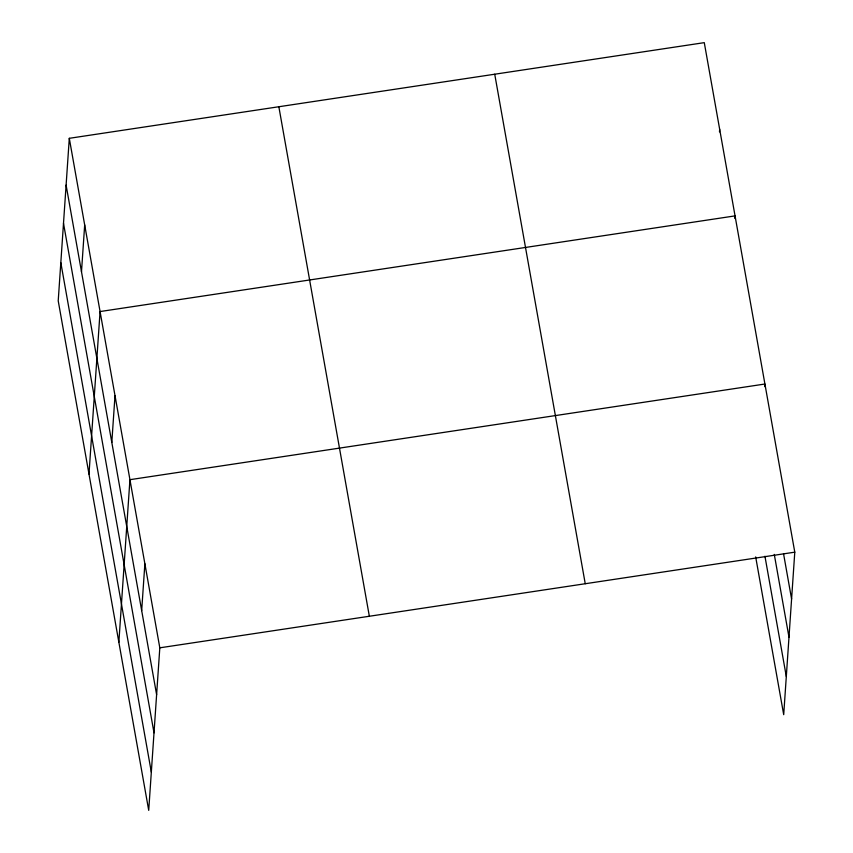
<?xml version="1.0" encoding="UTF-8"?>
<svg xmlns="http://www.w3.org/2000/svg" width="853" height="853" viewBox="0 0 853 853"><rect width="100%" height="100%" fill="white"/><g stroke="black" fill="none" stroke-linecap="round" stroke-linejoin="round"><path stroke-width="1.28" d="M69.296 138.314L58.217 300.832L148.721 810.35L159.81 647.822L69.296 138.314L704.279 42.65L794.783 552.168L783.704 714.686L755.673 556.902M81.493 271.755L84.682 224.925M88.989 474.076L100.068 311.548L735.051 215.884L734.87 218.485M111.807 442.44L115.006 395.611M118.855 642.213L129.933 479.685L764.917 384.021L764.736 386.622M141.683 610.588L144.871 563.758M719.484 131.874L719.665 129.272M159.81 647.822L794.783 552.168M783.544 553.725L791.584 598.998M774.279 554.397L788.982 637.17M764.938 556.231L786.306 676.514M494.729 74.222L585.243 583.729M278.846 106.742L369.349 616.261M66.108 185.144L156.611 694.651M63.506 223.315L154.009 732.834M60.819 262.66L151.333 772.168"/></g></svg>
